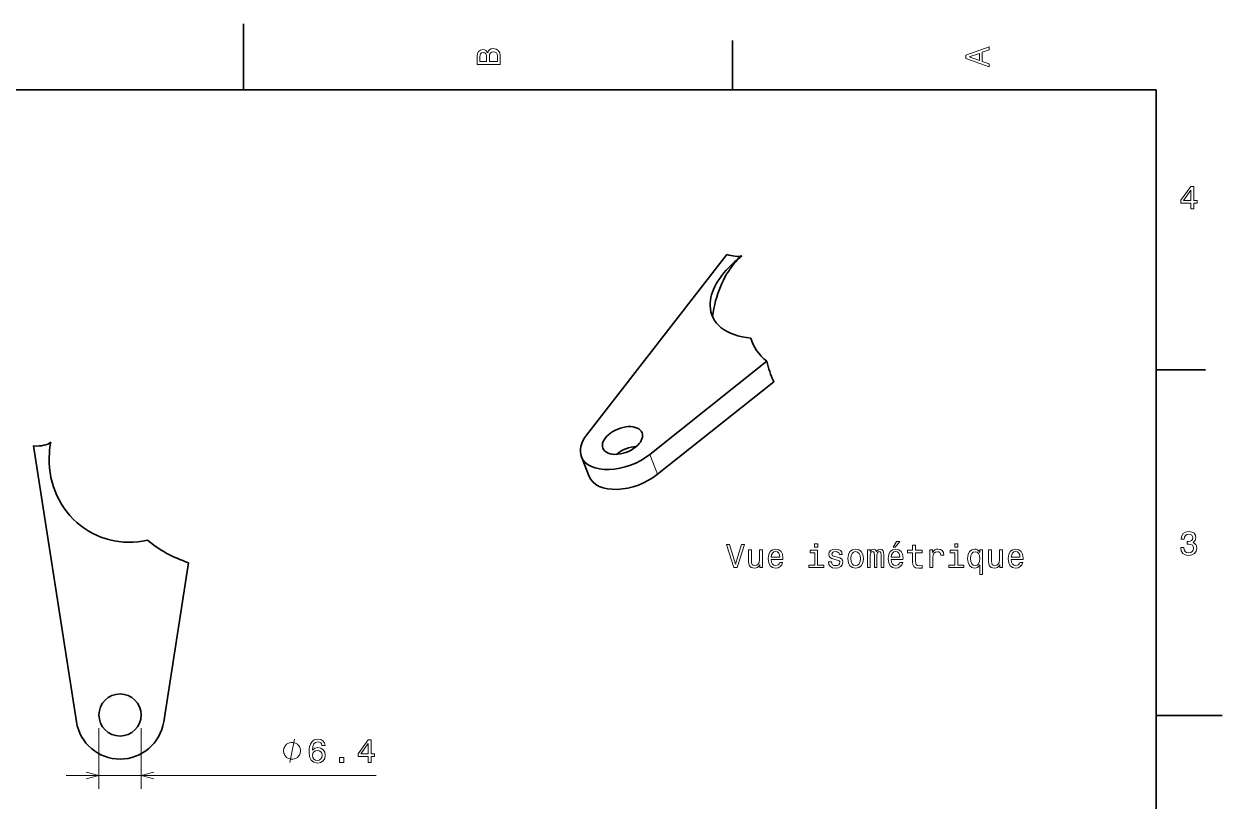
# Model space of a CAD drawing. Extents: x 0 to 297, y 0 to 210.
# Drawn here: x 115.2 to 297, y 92 to 210 of the extents above; entities that cross this region are included whole.
import ezdxf

# ---------------------------------------------------------------- set-up
doc = ezdxf.new("R2010")
doc.units = 0

msp = doc.modelspace()

# ---------------------------------------------------------------- linework, layer by layer
at = {"color": 7, "lineweight": 35, "ltscale": 0.25}
for p, q in [((148.5, 200), (148.5, 210)), ((287, 105), (297, 105))]:
    msp.add_line(p, q, dxfattribs=at)
at = {"color": 7, "lineweight": 35, "ltscale": 0.1875}
for p, q in [((222.699997, 200), (222.699997, 207.5)), ((287, 157.5), (294.5, 157.5))]:
    msp.add_line(p, q, dxfattribs=at)
at = {"color": 7, "lineweight": 35}
for p, q in [((287, 200), (10, 200)), ((287, 10), (287, 200)), ((221.848816, 175.027802), (200.559875, 147.597504)), ((210.148956, 144.650528), (227.897568, 158.794617)), ((211.342361, 141.642166), (228.982101, 155.699509)), ((116.587357, 145.937592), (123.129662, 104.066574)), ((136.369019, 104.066574), (140.143234, 128.221619))]:
    msp.add_line(p, q, dxfattribs=at)
at = {"color": 7, "lineweight": 35, "ltscale": 0.000837}
msp.add_line((228.982101, 155.699509), (228.967316, 155.729538), dxfattribs=at)
at = {"color": 7, "lineweight": 35, "ltscale": 0.080911}
msp.add_line((200.96283, 141.286865), (199.76944, 144.295227), dxfattribs=at)
at = {"color": 7, "lineweight": 13, "ltscale": 0.080911}
msp.add_line((211.342361, 141.642166), (210.148956, 144.650528), dxfattribs=at)
at = {"color": 7, "lineweight": 13, "ltscale": 0.229693}
for p, q in [((126.549347, 103.100891), (126.549347, 93.913177)), ((132.949341, 103.100891), (132.949341, 93.913177))]:
    msp.add_line(p, q, dxfattribs=at)
at = {"color": 7, "lineweight": 13}
msp.add_line((121.549347, 95.913177), (168.6409, 95.913177), dxfattribs=at)
for points in [[(185.542007, 205.630417), (185.249496, 205.983429), (185.052811, 206.074219), (184.81073, 206.104477), (184.432495, 206.03891), (184.160156, 205.842224), (183.993729, 205.524506), (183.933212, 205.080704), (183.933212, 203.835022), (187.433212, 203.835022), (187.433212, 205.151306), (187.36261, 205.620331), (187.155838, 205.968307), (186.828018, 206.185165), (186.384216, 206.260818), (186.08667, 206.215424), (185.839554, 206.094391), (185.65799, 205.897705)], [(185.385666, 204.984879), (185.385666, 204.298996), (184.351807, 204.298996), (184.351807, 205.025223), (184.382065, 205.297562), (184.472839, 205.489197), (184.629181, 205.605194), (184.86116, 205.645538), (185.093155, 205.600143), (185.254532, 205.479111), (185.355408, 205.272339)], [(187.014618, 205.095825), (187.014618, 204.298996), (185.809296, 204.298996), (185.809296, 205.050446), (185.844589, 205.368164), (185.9505, 205.595108), (186.132065, 205.731277), (186.394302, 205.776657), (186.671692, 205.731277), (186.863327, 205.605194), (186.979324, 205.393372)], [(261.633209, 203.466858), (261.633209, 203.930847), (260.604401, 204.298996), (260.604401, 205.695969), (261.633209, 206.064133), (261.633209, 206.538193), (258.128174, 205.257217), (258.128174, 204.742798)], [(260.17572, 204.460388), (258.632477, 205), (260.17572, 205.539627)], [(292.277374, 181.916794), (292.731262, 181.916794), (292.731262, 182.784225), (293.23056, 182.784225), (293.23056, 183.187683), (292.731262, 183.187683), (292.731262, 185.341141), (292.272339, 185.341141), (290.739197, 183.228027), (290.739197, 182.784225), (292.277374, 182.784225)], [(291.162842, 183.187683), (292.277374, 184.756134), (292.277374, 183.187683)], [(290.729126, 130.51622), (290.729126, 130.480911), (290.809814, 129.996765), (291.046844, 129.633652), (291.420044, 129.401657), (291.914276, 129.315933), (292.438782, 129.401657), (292.832153, 129.623566), (293.08429, 129.976593), (293.175079, 130.430481), (293.134735, 130.728027), (293.023773, 130.970108), (292.842224, 131.156708), (292.600159, 131.292877), (292.927948, 131.565216), (293.043945, 131.998932), (292.968292, 132.392303), (292.751434, 132.68985), (292.398407, 132.87645), (291.914276, 132.942017), (291.460388, 132.861313), (291.112396, 132.63942), (290.885468, 132.286392), (290.809814, 131.817368), (290.809814, 131.782074), (291.258636, 131.782074), (291.299011, 132.104828), (291.430115, 132.336823), (291.641937, 132.478027), (291.939484, 132.528473), (292.201721, 132.488113), (292.393372, 132.382217), (292.509369, 132.210739), (292.554749, 131.97876), (292.509369, 131.731628), (292.388336, 131.565216), (292.176514, 131.46434), (291.889069, 131.434082), (291.692383, 131.439133), (291.692383, 131.04071), (291.939484, 131.050797), (292.257202, 131.005417), (292.494232, 130.884369), (292.635468, 130.687683), (292.685883, 130.430481), (292.630402, 130.13797), (292.484161, 129.921112), (292.252167, 129.784943), (291.944519, 129.739563), (291.626801, 129.789993), (291.394806, 129.941284), (291.248566, 130.183365), (291.193085, 130.51622)], [(224.0457, 130.98999), (223.168167, 128.00943), (222.265442, 130.98999), (221.786331, 130.98999), (222.916016, 127.48494), (223.420334, 127.48494), (224.524796, 130.98999)], [(235.640076, 131.105972), (235.171051, 131.105972), (235.171051, 130.601654), (235.640076, 130.601654)], [(247.108368, 130.56131), (247.40593, 130.56131), (248.106934, 131.418655), (247.612701, 131.418655)], [(256.892242, 131.105972), (256.423218, 131.105972), (256.423218, 130.601654), (256.892242, 130.601654)], [(227.248138, 130.193146), (226.804337, 130.193146), (226.804337, 128.629745), (226.753906, 128.266647), (226.607651, 128.004395), (226.380707, 127.84301), (226.08316, 127.79258), (225.84613, 127.832924), (225.694824, 127.953957), (225.6091, 128.160736), (225.588928, 128.453232), (225.588928, 130.193146), (225.145111, 130.193146), (225.145111, 128.412888), (225.160248, 128.054825), (225.256073, 127.757271), (225.548584, 127.48494), (226.017593, 127.389122), (226.26976, 127.424423), (226.486618, 127.515198), (226.673218, 127.671539), (226.824509, 127.898483), (226.824509, 127.48494), (227.248138, 127.48494)], [(228.584595, 128.710449), (230.359818, 128.710449), (230.364853, 128.917221), (230.284164, 129.497192), (230.062271, 129.930908), (229.709244, 130.193146), (229.240219, 130.288971), (228.781281, 130.18811), (228.428253, 129.905685), (228.201309, 129.446762), (228.120621, 128.841568), (228.196274, 128.221252), (228.423218, 127.767357), (228.771194, 127.48494), (229.225098, 127.389122), (229.618469, 127.454681), (229.941223, 127.626152), (230.178253, 127.898483), (230.314423, 128.261597), (229.875671, 128.261597), (229.784882, 128.05986), (229.653763, 127.908569), (229.280563, 127.787537), (228.993103, 127.84301), (228.776245, 128.019516), (228.635025, 128.306992), (228.584595, 128.695313)], [(228.584595, 129.083649), (228.640076, 129.431625), (228.776245, 129.688828), (228.983017, 129.845169), (229.255356, 129.90065), (229.522644, 129.845169), (229.729416, 129.688828), (229.855499, 129.431625), (229.900879, 129.083649)], [(235.624939, 127.858139), (235.624939, 130.102371), (234.485168, 130.102371), (234.485168, 129.724136), (235.181137, 129.724136), (235.181137, 127.858139), (234.273361, 127.858139), (234.273361, 127.48494), (236.542816, 127.48494), (236.542816, 127.858139)], [(238.630707, 129.063477), (238.202042, 129.164337), (237.884308, 129.280334), (237.778412, 129.517365), (237.80867, 129.683792), (237.914566, 129.804825), (238.086044, 129.880478), (238.33316, 129.910736), (238.57019, 129.880478), (238.75679, 129.789688), (238.877823, 129.653534), (238.928253, 129.47197), (239.361984, 129.47197), (239.361984, 129.482056), (239.286331, 129.80986), (239.079559, 130.067078), (238.75679, 130.228455), (238.33316, 130.288971), (237.90448, 130.228455), (237.591797, 130.062027), (237.395111, 129.814911), (237.334595, 129.502228), (237.37999, 129.199631), (237.521194, 128.987823), (237.753189, 128.836517), (238.09108, 128.730621), (238.585327, 128.609573), (238.887909, 128.483505), (238.968597, 128.382629), (238.998871, 128.231339), (238.953476, 128.044739), (238.832443, 127.903526), (238.635757, 127.812752), (238.373505, 127.782494), (238.09613, 127.812752), (237.894394, 127.918655), (237.75824, 128.090134), (237.702759, 128.327164), (237.274078, 128.327164), (237.344681, 127.923698), (237.551453, 127.631195), (237.879272, 127.454681), (238.33316, 127.389122), (238.80722, 127.454681), (239.155212, 127.631195), (239.36702, 127.913612), (239.442673, 128.281769), (239.387192, 128.599487), (239.23085, 128.816345), (238.973648, 128.957565)], [(240.209244, 128.836517), (240.289932, 128.221252), (240.521912, 127.767357), (240.890076, 127.48494), (241.384308, 127.389122), (241.873505, 127.48494), (242.241669, 127.762314), (242.473648, 128.216202), (242.559387, 128.836517), (242.473648, 129.451797), (242.241669, 129.910736), (241.873505, 130.18811), (241.384308, 130.288971), (240.890076, 130.18811), (240.521912, 129.905685), (240.289932, 129.451797)], [(240.663132, 128.841568), (240.708527, 129.295456), (240.849731, 129.62326), (241.076675, 129.824997), (241.384308, 129.895599), (241.686905, 129.824997), (241.913849, 129.628311), (242.055054, 129.295456), (242.105499, 128.841568), (242.055054, 128.382629), (241.913849, 128.049774), (241.686905, 127.848053), (241.384308, 127.782494), (241.076675, 127.848053), (240.849731, 128.049774), (240.708527, 128.382629)], [(243.199875, 127.48494), (243.608383, 127.48494), (243.608383, 129.295456), (243.633591, 129.567795), (243.709244, 129.764481), (243.825241, 129.880478), (243.976532, 129.925858), (244.097565, 129.885513), (244.178253, 129.784653), (244.218613, 129.613174), (244.233734, 129.38623), (244.233734, 127.48494), (244.61702, 127.48494), (244.61702, 129.295456), (244.642242, 129.562744), (244.71788, 129.75943), (244.838928, 129.880478), (244.990219, 129.925858), (245.111252, 129.885513), (245.191956, 129.784653), (245.242386, 129.38623), (245.242386, 127.48494), (245.650879, 127.48494), (245.650879, 129.355972), (245.625671, 129.744308), (245.544983, 130.041855), (245.383591, 130.223419), (245.121338, 130.288971), (244.813705, 130.18811), (244.576675, 129.895599), (244.390076, 130.18306), (244.077393, 130.288971), (243.789932, 130.18811), (243.593246, 129.905685), (243.593246, 130.193146), (243.199875, 130.193146)], [(246.800735, 128.710449), (248.575958, 128.710449), (248.580994, 128.917221), (248.500305, 129.497192), (248.278412, 129.930908), (247.925385, 130.193146), (247.45636, 130.288971), (246.997421, 130.18811), (246.644394, 129.905685), (246.41745, 129.446762), (246.336761, 128.841568), (246.412415, 128.221252), (246.639359, 127.767357), (246.987335, 127.48494), (247.441223, 127.389122), (247.834595, 127.454681), (248.157364, 127.626152), (248.394394, 127.898483), (248.530563, 128.261597), (248.091797, 128.261597), (248.001022, 128.05986), (247.869904, 127.908569), (247.496704, 127.787537), (247.209244, 127.84301), (246.992386, 128.019516), (246.851166, 128.306992), (246.800735, 128.695313)], [(246.800735, 129.083649), (246.856216, 129.431625), (246.992386, 129.688828), (247.199158, 129.845169), (247.471497, 129.90065), (247.738785, 129.845169), (247.945557, 129.688828), (248.071625, 129.431625), (248.11702, 129.083649)], [(250.043533, 129.724136), (250.043533, 128.367508), (250.073792, 127.928741), (250.214996, 127.626152), (250.497421, 127.449638), (250.976532, 127.389122), (251.501022, 127.414337), (251.501022, 127.797623), (251.117737, 127.767357), (250.76976, 127.807709), (250.58316, 127.933784), (250.502472, 128.145599), (250.487335, 128.443146), (250.487335, 129.724136), (251.501022, 129.724136), (251.501022, 130.102371), (250.487335, 130.102371), (250.487335, 130.894165), (250.043533, 130.894165), (250.043533, 130.102371), (249.276962, 130.102371), (249.276962, 129.724136)], [(252.650879, 127.48494), (253.094681, 127.48494), (253.094681, 129.033203), (253.140076, 129.406403), (253.276245, 129.673706), (253.498138, 129.835083), (253.795685, 129.890564), (254.017593, 129.855255), (254.184021, 129.754395), (254.284882, 129.582916), (254.32019, 129.350937), (254.769043, 129.350937), (254.708527, 129.75943), (254.542084, 130.051941), (254.264709, 130.228455), (253.886475, 130.288971), (253.629272, 130.248627), (253.407364, 130.147766), (253.210678, 129.976288), (253.054337, 129.744308), (253.054337, 130.193146), (252.650879, 130.193146)], [(256.877106, 127.858139), (256.877106, 130.102371), (255.737335, 130.102371), (255.737335, 129.724136), (256.433289, 129.724136), (256.433289, 127.858139), (255.525513, 127.858139), (255.525513, 127.48494), (257.794983, 127.48494), (257.794983, 127.858139)], [(260.220764, 129.774567), (260.064423, 130.001511), (259.887909, 130.162888), (259.681152, 130.253677), (259.444092, 130.288971), (259.015442, 130.18811), (258.682587, 129.905685), (258.465729, 129.451797), (258.390076, 128.841568), (258.465729, 128.226288), (258.682587, 127.7724), (259.015442, 127.48494), (259.444092, 127.389122), (259.681152, 127.41938), (259.882874, 127.505112), (260.059387, 127.661453), (260.220764, 127.898483), (260.220764, 126.435951), (260.664581, 126.435951), (260.664581, 130.193146), (260.220764, 130.193146)], [(258.843964, 128.841568), (258.889343, 129.290421), (259.030579, 129.618225), (259.242371, 129.819946), (259.519745, 129.890564), (259.812256, 129.819946), (260.03418, 129.62326), (260.165283, 129.295456), (260.215729, 128.841568), (260.165283, 128.382629), (260.03418, 128.054825), (259.812256, 127.853096), (259.519745, 127.787537), (259.242371, 127.853096), (259.030579, 128.054825), (258.889343, 128.38768)], [(263.68042, 130.193146), (263.236603, 130.193146), (263.236603, 128.629745), (263.186188, 128.266647), (263.039917, 128.004395), (262.812988, 127.84301), (262.515442, 127.79258), (262.278412, 127.832924), (262.127106, 127.953957), (262.041382, 128.160736), (262.021179, 128.453232), (262.021179, 130.193146), (261.577393, 130.193146), (261.577393, 128.412888), (261.592529, 128.054825), (261.688354, 127.757271), (261.980835, 127.48494), (262.44986, 127.389122), (262.702026, 127.424423), (262.918884, 127.515198), (263.105499, 127.671539), (263.256775, 127.898483), (263.256775, 127.48494), (263.68042, 127.48494)], [(265.016876, 128.710449), (266.792084, 128.710449), (266.797119, 128.917221), (266.716431, 129.497192), (266.494537, 129.930908), (266.14151, 130.193146), (265.672485, 130.288971), (265.213562, 130.18811), (264.860535, 129.905685), (264.633575, 129.446762), (264.552887, 128.841568), (264.62854, 128.221252), (264.855499, 127.767357), (265.203461, 127.48494), (265.657349, 127.389122), (266.05072, 127.454681), (266.373505, 127.626152), (266.610535, 127.898483), (266.746704, 128.261597), (266.307922, 128.261597), (266.217163, 128.05986), (266.086029, 127.908569), (265.71283, 127.787537), (265.425385, 127.84301), (265.208527, 128.019516), (265.067291, 128.306992), (265.016876, 128.695313)], [(265.016876, 129.083649), (265.072357, 129.431625), (265.208527, 129.688828), (265.415283, 129.845169), (265.687622, 129.90065), (265.954926, 129.845169), (266.161682, 129.688828), (266.287781, 129.431625), (266.33316, 129.083649)], [(157.132843, 99.66317), (157.132843, 99.779839), (157.074509, 100.013176), (157.016174, 100.188171), (156.95784, 100.30484), (156.841171, 100.479843), (156.666168, 100.654839), (156.49118, 100.771507), (156.374512, 100.829842), (156.199509, 100.888176), (155.966171, 100.946503), (155.849503, 100.946503), (155.732834, 100.946503), (155.499512, 100.888176), (155.324509, 100.829842), (155.20784, 100.771507), (155.032837, 100.654839), (154.857834, 100.479843), (154.74118, 100.30484), (154.682846, 100.188171), (154.624512, 100.013176), (154.566177, 99.779839), (154.566177, 99.66317), (154.566177, 99.546509), (154.624512, 99.313171), (154.682846, 99.138176), (154.74118, 99.021507), (154.857834, 98.846504), (155.032837, 98.671509), (155.20784, 98.55484), (155.324509, 98.496506), (155.499512, 98.438171), (155.732834, 98.379837), (155.849503, 98.379837), (155.966171, 98.379837), (156.199509, 98.438171), (156.374512, 98.496506), (156.49118, 98.55484), (156.666168, 98.671509), (156.841171, 98.846504), (156.95784, 99.021507), (157.016174, 99.138176), (157.074509, 99.313171), (157.132843, 99.546509)], [(160.861221, 100.470093), (160.765411, 100.878593), (160.543503, 101.181183), (160.200562, 101.372826), (159.75676, 101.438393), (159.459213, 101.403084), (159.202011, 101.307266), (158.975067, 101.150925), (158.783417, 100.929024), (158.632126, 100.651642), (158.521164, 100.313751), (158.450562, 99.915337), (158.430389, 99.466484), (158.511078, 98.750351), (158.758209, 98.230896), (159.156616, 97.918213), (159.701279, 97.812309), (160.190475, 97.903084), (160.563675, 98.140121), (160.805756, 98.513321), (160.891479, 98.987381), (160.805756, 99.466484), (160.573761, 99.834641), (160.215698, 100.066635), (159.771896, 100.147324), (159.292786, 100.046455), (158.934708, 99.758995), (159.010361, 100.313751), (159.171753, 100.712166), (159.418869, 100.949196), (159.76181, 101.029884), (160.013962, 100.98954), (160.205612, 100.883636), (160.331696, 100.707123), (160.397247, 100.470093)], [(167.400269, 97.91317), (167.854172, 97.91317), (167.854172, 98.780609), (168.353455, 98.780609), (168.353455, 99.184067), (167.854172, 99.184067), (167.854172, 101.337524), (167.395233, 101.337524), (165.862091, 99.224411), (165.862091, 98.780609), (167.400269, 98.780609)], [(166.285721, 99.184067), (167.400269, 100.75251), (167.400269, 99.184067)], [(160.402298, 98.982338), (160.346817, 98.664612), (160.205612, 98.422539), (159.978668, 98.261154), (159.696243, 98.210724), (159.398697, 98.261154), (159.171753, 98.417496), (159.025497, 98.659569), (158.980103, 98.977295), (159.030533, 99.289978), (159.171753, 99.527008), (159.403732, 99.678299), (159.716415, 99.73378), (159.988754, 99.678299), (160.205612, 99.532051), (160.346817, 99.295021)], [(163.038895, 97.91317), (163.734863, 97.91317), (163.734863, 98.664612), (163.038895, 98.664612)]]:
    msp.add_lwpolyline(points, close=True, dxfattribs=at)
for points in [[(155.499512, 97.91317), (156.199509, 101.41317)], [(124.617493, 95.395538), (126.549347, 95.913177), (124.617493, 96.430809)], [(134.881195, 96.430809), (132.949341, 95.913177), (134.881195, 95.395538)]]:
    msp.add_lwpolyline(points, dxfattribs=at)
at = {"color": 7, "lineweight": 35}
msp.add_circle((129.749344, 105.100891), 3.2, dxfattribs=at)
for centre, radius, start, end in [((235.142776, 160.204468), 18.285824, 127.078156, 131.766042), ((230.666397, 167.15358), 10.062191, 130.601331, 139.933309), ((241.541214, 161.829437), 13.976264, 192.540373, 205.879131), ((132.707184, 143.890121), 13.72812, 169.006583, 175.782882), ((129.749344, 105.100891), 6.7, 188.880607, 351.119397)]:
    msp.add_arc(centre, radius, start, end, dxfattribs=at)
for centre, major_axis, ratio, start_param, end_param in [((195.179138, 233.792664), (29.479263, -58.80368), 0.192127, 6.0845191363, 6.2380103316), ((231.760925, 170.735809), (12.12915, 5.07962), 0.560113, 2.1245081647, 2.9196108596), ((231.93277, 157.945145), (4.408478, -18.610451), 0.631612, 3.5783740265, 4.1444220446), ((231.757309, 170.735748), (12.125366, 5.079865), 0.560146, 2.9195237168, 3.955914503), ((236.933929, 163.409912), (11.579987, -0.19281), 0.649154, 3.3140900266, 3.8280554452), ((205.99736, 146.76564), (2.974503, 1.179962), 0.587664, 6.2831496228, 9.4247422764), ((205.99736, 146.76564), (6.227875, 2.470566), 0.587664, 2.3582982377, 3.1415536016), ((205.99736, 146.76564), (2.974503, 1.179962), 0.587664, 5.3448951231, 6.2831496228), ((26.275749, 208.262405), (93.246902, -61.429539), 0.113454, 6.0956088279, 6.2491000232), ((205.99736, 146.76564), (2.974503, 1.179962), 0.587664, 3.1415569692, 5.3448951231), ((207.190765, 143.757278), (-2.974503, -1.179962), 0.587664, 4.1777930047, 5.2470036977), ((131.586685, 144.400726), (-5.178467, -12.118744), 0.948495, 5.0592937048, 6.8909172502), ((205.99736, 146.76564), (6.227875, 2.470566), 0.587664, 3.1415536016, 5.1898993549), ((207.190765, 143.757278), (6.227875, 2.470566), 0.587664, 3.1415536016, 5.1898993549), ((144.800049, 137.332626), (14.57106, -2.680138), 0.675029, 3.999220753, 4.5131861716)]:
    msp.add_ellipse(centre, major_axis=major_axis, ratio=ratio, start_param=start_param, end_param=end_param, dxfattribs=at)

doc.saveas('drawing.dxf')
